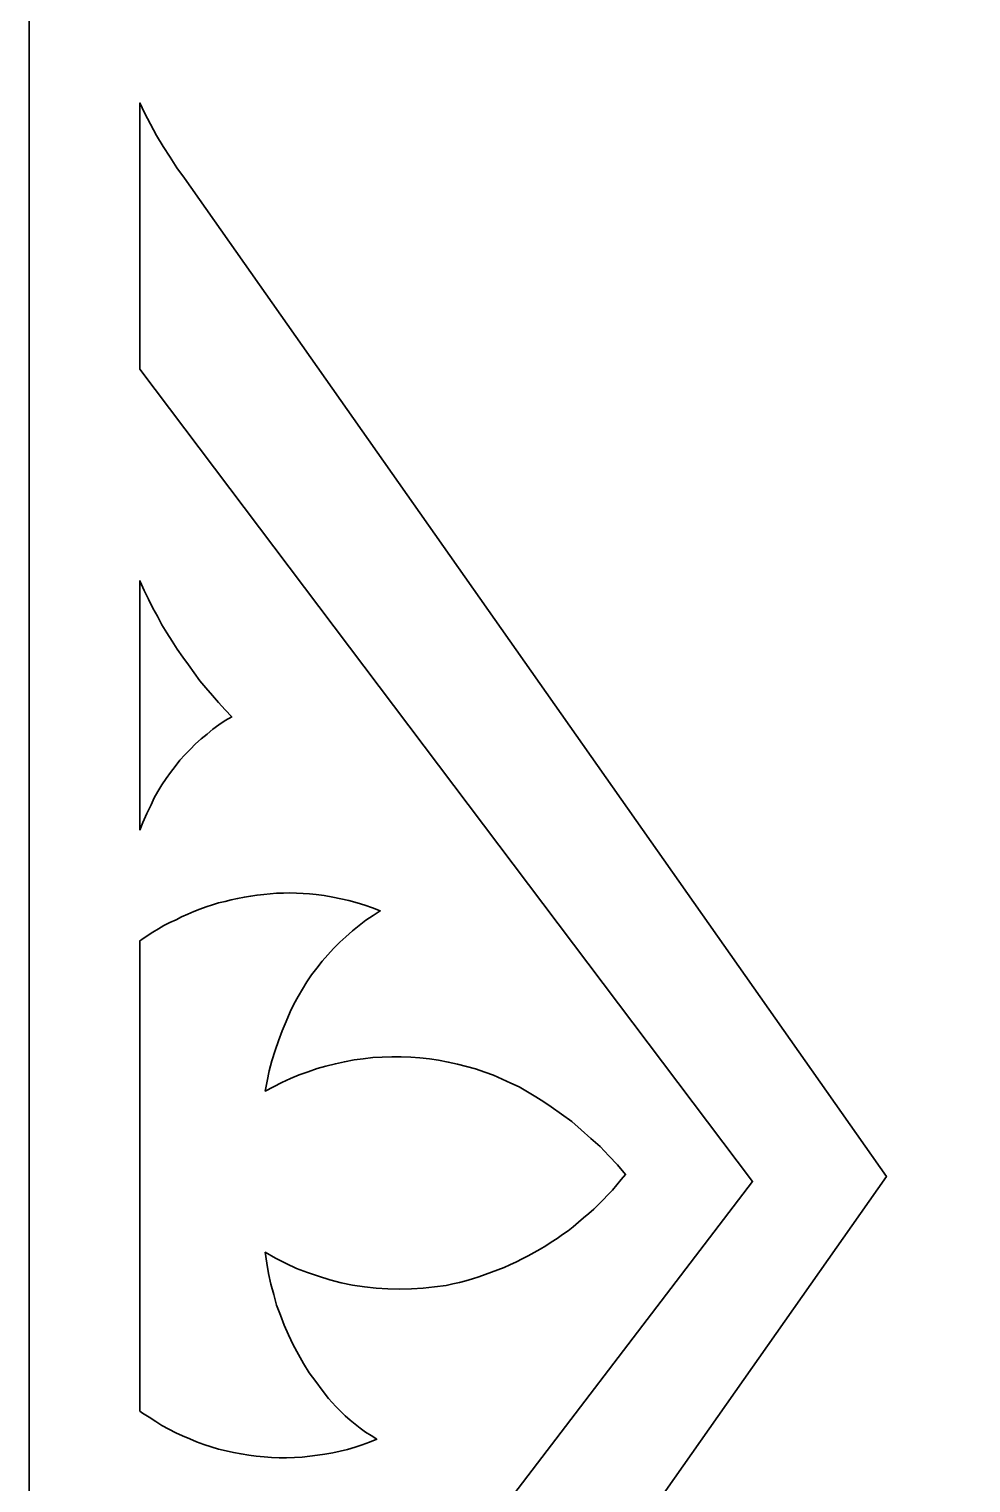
# Model space of a CAD drawing. Header units: centimetres. Extents: x 17.5 to 22.1, y -9 to 9.
# Drawn here: x 17.494 to 19.79, y -0.748 to 2.795 of the extents above; entities that cross this region are included whole.
import ezdxf

# ---------------------------------------------------------------- set-up
doc = ezdxf.new("R2010")
doc.units = ezdxf.units.CM
doc.header["$MEASUREMENT"] = 0
doc.layers.add('layer 1', color=7, linetype='Continuous')

msp = doc.modelspace()

# ---------------------------------------------------------------- linework, layer by layer
at = {"layer": 'layer 1', "color": 250, "lineweight": 30}
for points, knots in [([(17.49445, 9.00077), (17.49445, 9.00077), (22.08652, 9.00077), (22.08652, 9.00077), (22.08652, 9.00077), (22.08652, 9.00077), (22.08652, -9.00021), (22.08652, -9.00021), (22.08652, -9.00021), (22.08652, -9.00021), (17.49445, -9.00021), (17.49445, -9.00021), (17.49445, -9.00021), (17.49445, -9.00021), (17.49445, 9.00077), (17.49445, 9.00077)], [0, 0, 0, 0, 0.2, 0.2, 0.2, 0.2, 0.4, 0.4, 0.4, 0.4, 0.6, 0.6, 0.6, 0.6, 1, 1, 1, 1]), ([(17.76465, -2.61717), (17.76465, -2.61717), (17.76465, -1.97017), (17.76465, -1.97017), (17.76465, -1.97017), (17.76465, -1.97017), (19.25828, -0.01362), (19.25828, -0.01362), (19.25828, -0.01362), (19.25828, -0.01362), (17.76465, 1.9666), (17.76465, 1.9666), (17.76465, 1.9666), (17.76465, 1.9666), (17.76465, 2.61509), (17.76465, 2.61509), (17.76465, 2.61509), (17.76465, 2.61509), (17.77612, 2.59089), (17.77612, 2.59089), (17.77612, 2.59089), (17.77612, 2.59089), (17.79043, 2.56298), (17.79043, 2.56298), (17.79043, 2.56298), (17.79043, 2.56298), (17.80545, 2.5358), (17.80545, 2.5358), (17.80545, 2.5358), (17.80545, 2.5358), (17.82119, 2.50862), (17.82119, 2.50862), (17.82119, 2.50862), (17.82119, 2.50862), (17.83836, 2.48287), (17.83836, 2.48287), (17.83836, 2.48287), (17.83836, 2.48287), (17.85481, 2.45711), (17.85481, 2.45711), (17.85481, 2.45711), (17.85481, 2.45711), (17.8734, 2.43207), (17.8734, 2.43207), (17.8734, 2.43207), (17.8734, 2.43207), (19.58447, -0.00147), (19.58447, -0.00147), (19.58447, -0.00147), (19.58447, -0.00147), (17.83407, -2.49152), (17.83407, -2.49152), (17.83407, -2.49152), (17.83407, -2.49152), (17.81976, -2.51298), (17.81976, -2.51298), (17.81976, -2.51298), (17.81976, -2.51298), (17.8076, -2.53515), (17.8076, -2.53515), (17.8076, -2.53515), (17.8076, -2.53515), (17.79472, -2.55661), (17.79472, -2.55661), (17.79472, -2.55661), (17.79472, -2.55661), (17.78257, -2.5795), (17.78257, -2.5795), (17.78257, -2.5795), (17.78257, -2.5795), (17.77111, -2.6024), (17.77111, -2.6024), (17.77111, -2.6024), (17.77111, -2.6024), (17.76465, -2.61717), (17.76465, -2.61717)], [0, 0, 0, 0, 0.05, 0.05, 0.05, 0.05, 0.1, 0.1, 0.1, 0.1, 0.15, 0.15, 0.15, 0.15, 0.2, 0.2, 0.2, 0.2, 0.25, 0.25, 0.25, 0.25, 0.3, 0.3, 0.3, 0.3, 0.35, 0.35, 0.35, 0.35, 0.4, 0.4, 0.4, 0.4, 0.45, 0.45, 0.45, 0.45, 0.5, 0.5, 0.5, 0.5, 0.55, 0.55, 0.55, 0.55, 0.6, 0.6, 0.6, 0.6, 0.65, 0.65, 0.65, 0.65, 0.7, 0.7, 0.7, 0.7, 0.75, 0.75, 0.75, 0.75, 0.8, 0.8, 0.8, 0.8, 0.85, 0.85, 0.85, 0.85, 0.9, 0.9, 0.9, 0.9, 1, 1, 1, 1]), ([(17.76465, 0.84267), (17.76465, 0.84267), (17.76465, 1.45041), (17.76465, 1.45041), (17.76465, 1.45041), (17.76465, 1.45041), (17.76539, 1.44851), (17.76539, 1.44851), (17.76539, 1.44851), (17.76539, 1.44851), (17.7754, 1.42704), (17.7754, 1.42704), (17.7754, 1.42704), (17.7754, 1.42704), (17.78543, 1.40558), (17.78543, 1.40558), (17.78543, 1.40558), (17.78543, 1.40558), (17.79616, 1.38412), (17.79616, 1.38412), (17.79616, 1.38412), (17.79616, 1.38412), (17.8076, 1.3641), (17.8076, 1.3641), (17.8076, 1.3641), (17.8076, 1.3641), (17.81833, 1.34335), (17.81833, 1.34335), (17.81833, 1.34335), (17.81833, 1.34335), (17.83049, 1.32333), (17.83049, 1.32333), (17.83049, 1.32333), (17.83049, 1.32333), (17.84336, 1.30329), (17.84336, 1.30329), (17.84336, 1.30329), (17.84336, 1.30329), (17.85552, 1.28398), (17.85552, 1.28398), (17.85552, 1.28398), (17.85552, 1.28398), (17.86911, 1.26395), (17.86911, 1.26395), (17.86911, 1.26395), (17.86911, 1.26395), (17.88271, 1.24535), (17.88271, 1.24535), (17.88271, 1.24535), (17.88271, 1.24535), (17.89702, 1.22604), (17.89702, 1.22604), (17.89702, 1.22604), (17.89702, 1.22604), (17.91061, 1.20673), (17.91061, 1.20673), (17.91061, 1.20673), (17.91061, 1.20673), (17.92563, 1.18955), (17.92563, 1.18955), (17.92563, 1.18955), (17.92563, 1.18955), (17.94137, 1.17095), (17.94137, 1.17095), (17.94137, 1.17095), (17.94137, 1.17095), (17.95639, 1.15379), (17.95639, 1.15379), (17.95639, 1.15379), (17.95639, 1.15379), (17.97212, 1.13591), (17.97212, 1.13591), (17.97212, 1.13591), (17.97212, 1.13591), (17.98857, 1.11874), (17.98857, 1.11874), (17.98857, 1.11874), (17.98857, 1.11874), (17.97284, 1.11016), (17.97284, 1.11016), (17.97284, 1.11016), (17.97284, 1.11016), (17.9571, 1.09943), (17.9571, 1.09943), (17.9571, 1.09943), (17.9571, 1.09943), (17.94208, 1.08869), (17.94208, 1.08869), (17.94208, 1.08869), (17.94208, 1.08869), (17.92849, 1.07653), (17.92849, 1.07653), (17.92849, 1.07653), (17.92849, 1.07653), (17.91419, 1.06508), (17.91419, 1.06508), (17.91419, 1.06508), (17.91419, 1.06508), (17.89988, 1.05292), (17.89988, 1.05292), (17.89988, 1.05292), (17.89988, 1.05292), (17.887, 1.03933), (17.887, 1.03933), (17.887, 1.03933), (17.887, 1.03933), (17.87412, 1.02646), (17.87412, 1.02646), (17.87412, 1.02646), (17.87412, 1.02646), (17.86196, 1.01287), (17.86196, 1.01287), (17.86196, 1.01287), (17.86196, 1.01287), (17.85051, 0.99785), (17.85051, 0.99785), (17.85051, 0.99785), (17.85051, 0.99785), (17.83907, 0.98354), (17.83907, 0.98354), (17.83907, 0.98354), (17.83907, 0.98354), (17.82834, 0.96851), (17.82834, 0.96851), (17.82834, 0.96851), (17.82834, 0.96851), (17.81833, 0.95278), (17.81833, 0.95278), (17.81833, 0.95278), (17.81833, 0.95278), (17.80832, 0.93704), (17.80832, 0.93704), (17.80832, 0.93704), (17.80832, 0.93704), (17.79973, 0.9213), (17.79973, 0.9213), (17.79973, 0.9213), (17.79973, 0.9213), (17.79187, 0.90414), (17.79187, 0.90414), (17.79187, 0.90414), (17.79187, 0.90414), (17.78114, 0.88339), (17.78114, 0.88339), (17.78114, 0.88339), (17.78114, 0.88339), (17.77183, 0.86122), (17.77183, 0.86122), (17.77183, 0.86122), (17.77183, 0.86122), (17.76465, 0.84267), (17.76465, 0.84267)], [0, 0, 0, 0, 0.025641, 0.025641, 0.025641, 0.025641, 0.0512821, 0.0512821, 0.0512821, 0.0512821, 0.0769231, 0.0769231, 0.0769231, 0.0769231, 0.1025641, 0.1025641, 0.1025641, 0.1025641, 0.1282051, 0.1282051, 0.1282051, 0.1282051, 0.1538462, 0.1538462, 0.1538462, 0.1538462, 0.1794872, 0.1794872, 0.1794872, 0.1794872, 0.2051282, 0.2051282, 0.2051282, 0.2051282, 0.2307692, 0.2307692, 0.2307692, 0.2307692, 0.2564103, 0.2564103, 0.2564103, 0.2564103, 0.2820513, 0.2820513, 0.2820513, 0.2820513, 0.3076923, 0.3076923, 0.3076923, 0.3076923, 0.3333333, 0.3333333, 0.3333333, 0.3333333, 0.3589744, 0.3589744, 0.3589744, 0.3589744, 0.3846154, 0.3846154, 0.3846154, 0.3846154, 0.4102564, 0.4102564, 0.4102564, 0.4102564, 0.4358974, 0.4358974, 0.4358974, 0.4358974, 0.4615385, 0.4615385, 0.4615385, 0.4615385, 0.4871795, 0.4871795, 0.4871795, 0.4871795, 0.5128205, 0.5128205, 0.5128205, 0.5128205, 0.5384615, 0.5384615, 0.5384615, 0.5384615, 0.5641026, 0.5641026, 0.5641026, 0.5641026, 0.5897436, 0.5897436, 0.5897436, 0.5897436, 0.6153846, 0.6153846, 0.6153846, 0.6153846, 0.6410256, 0.6410256, 0.6410256, 0.6410256, 0.6666667, 0.6666667, 0.6666667, 0.6666667, 0.6923077, 0.6923077, 0.6923077, 0.6923077, 0.7179487, 0.7179487, 0.7179487, 0.7179487, 0.7435897, 0.7435897, 0.7435897, 0.7435897, 0.7692308, 0.7692308, 0.7692308, 0.7692308, 0.7948718, 0.7948718, 0.7948718, 0.7948718, 0.8205128, 0.8205128, 0.8205128, 0.8205128, 0.8461538, 0.8461538, 0.8461538, 0.8461538, 0.8717949, 0.8717949, 0.8717949, 0.8717949, 0.8974359, 0.8974359, 0.8974359, 0.8974359, 0.9230769, 0.9230769, 0.9230769, 0.9230769, 0.9487179, 0.9487179, 0.9487179, 0.9487179, 1, 1, 1, 1]), ([(17.76465, -0.5733), (17.76465, -0.5733), (17.76465, 0.57322), (17.76465, 0.57322), (17.76465, 0.57322), (17.76465, 0.57322), (17.76897, 0.57652), (17.76897, 0.57652), (17.76897, 0.57652), (17.76897, 0.57652), (17.78257, 0.5851), (17.78257, 0.5851), (17.78257, 0.5851), (17.78257, 0.5851), (17.79616, 0.59368), (17.79616, 0.59368), (17.79616, 0.59368), (17.79616, 0.59368), (17.80974, 0.60227), (17.80974, 0.60227), (17.80974, 0.60227), (17.80974, 0.60227), (17.82334, 0.61013), (17.82334, 0.61013), (17.82334, 0.61013), (17.82334, 0.61013), (17.83764, 0.618), (17.83764, 0.618), (17.83764, 0.618), (17.83764, 0.618), (17.85266, 0.62444), (17.85266, 0.62444), (17.85266, 0.62444), (17.85266, 0.62444), (17.86625, 0.63161), (17.86625, 0.63161), (17.86625, 0.63161), (17.86625, 0.63161), (17.88127, 0.63804), (17.88127, 0.63804), (17.88127, 0.63804), (17.88127, 0.63804), (17.89631, 0.64448), (17.89631, 0.64448), (17.89631, 0.64448), (17.89631, 0.64448), (17.91061, 0.6502), (17.91061, 0.6502), (17.91061, 0.6502), (17.91061, 0.6502), (17.92635, 0.65592), (17.92635, 0.65592), (17.92635, 0.65592), (17.92635, 0.65592), (17.94137, 0.66093), (17.94137, 0.66093), (17.94137, 0.66093), (17.94137, 0.66093), (17.95639, 0.66522), (17.95639, 0.66522), (17.95639, 0.66522), (17.95639, 0.66522), (17.97212, 0.6688), (17.97212, 0.6688), (17.97212, 0.6688), (17.97212, 0.6688), (17.98714, 0.67309), (17.98714, 0.67309), (17.98714, 0.67309), (17.98714, 0.67309), (18.00288, 0.67595), (18.00288, 0.67595), (18.00288, 0.67595), (18.00288, 0.67595), (18.01934, 0.67953), (18.01934, 0.67953), (18.01934, 0.67953), (18.01934, 0.67953), (18.03436, 0.68167), (18.03436, 0.68167), (18.03436, 0.68167), (18.03436, 0.68167), (18.0501, 0.68454), (18.0501, 0.68454), (18.0501, 0.68454), (18.0501, 0.68454), (18.06655, 0.68596), (18.06655, 0.68596), (18.06655, 0.68596), (18.06655, 0.68596), (18.08228, 0.6874), (18.08228, 0.6874), (18.08228, 0.6874), (18.08228, 0.6874), (18.09802, 0.68882), (18.09802, 0.68882), (18.09802, 0.68882), (18.09802, 0.68882), (18.11447, 0.68882), (18.11447, 0.68882), (18.11447, 0.68882), (18.11447, 0.68882), (18.13022, 0.68954), (18.13022, 0.68954), (18.13022, 0.68954), (18.13022, 0.68954), (18.14667, 0.68882), (18.14667, 0.68882), (18.14667, 0.68882), (18.14667, 0.68882), (18.1624, 0.68811), (18.1624, 0.68811), (18.1624, 0.68811), (18.1624, 0.68811), (18.17814, 0.6874), (18.17814, 0.6874), (18.17814, 0.6874), (18.17814, 0.6874), (18.19459, 0.68596), (18.19459, 0.68596), (18.19459, 0.68596), (18.19459, 0.68596), (18.2139, 0.6831), (18.2139, 0.6831), (18.2139, 0.6831), (18.2139, 0.6831), (18.23464, 0.67953), (18.23464, 0.67953), (18.23464, 0.67953), (18.23464, 0.67953), (18.25468, 0.67523), (18.25468, 0.67523), (18.25468, 0.67523), (18.25468, 0.67523), (18.27399, 0.67094), (18.27399, 0.67094), (18.27399, 0.67094), (18.27399, 0.67094), (18.29402, 0.66594), (18.29402, 0.66594), (18.29402, 0.66594), (18.29402, 0.66594), (18.31262, 0.6595), (18.31262, 0.6595), (18.31262, 0.6595), (18.31262, 0.6595), (18.33193, 0.65306), (18.33193, 0.65306), (18.33193, 0.65306), (18.33193, 0.65306), (18.35053, 0.64591), (18.35053, 0.64591), (18.35053, 0.64591), (18.35053, 0.64591), (18.33336, 0.63447), (18.33336, 0.63447), (18.33336, 0.63447), (18.33336, 0.63447), (18.31548, 0.62301), (18.31548, 0.62301), (18.31548, 0.62301), (18.31548, 0.62301), (18.29903, 0.61013), (18.29903, 0.61013), (18.29903, 0.61013), (18.29903, 0.61013), (18.28258, 0.59726), (18.28258, 0.59726), (18.28258, 0.59726), (18.28258, 0.59726), (18.26684, 0.58295), (18.26684, 0.58295), (18.26684, 0.58295), (18.26684, 0.58295), (18.25182, 0.56937), (18.25182, 0.56937), (18.25182, 0.56937), (18.25182, 0.56937), (18.23679, 0.55435), (18.23679, 0.55435), (18.23679, 0.55435), (18.23679, 0.55435), (18.22248, 0.53861), (18.22248, 0.53861), (18.22248, 0.53861), (18.22248, 0.53861), (18.20889, 0.52359), (18.20889, 0.52359), (18.20889, 0.52359), (18.20889, 0.52359), (18.19602, 0.50641), (18.19602, 0.50641), (18.19602, 0.50641), (18.19602, 0.50641), (18.18315, 0.48996), (18.18315, 0.48996), (18.18315, 0.48996), (18.18315, 0.48996), (18.1717, 0.47279), (18.1717, 0.47279), (18.1717, 0.47279), (18.1717, 0.47279), (18.16097, 0.45491), (18.16097, 0.45491), (18.16097, 0.45491), (18.16097, 0.45491), (18.15025, 0.43703), (18.15025, 0.43703), (18.15025, 0.43703), (18.15025, 0.43703), (18.14023, 0.41844), (18.14023, 0.41844), (18.14023, 0.41844), (18.14023, 0.41844), (18.13093, 0.39984), (18.13093, 0.39984), (18.13093, 0.39984), (18.13093, 0.39984), (18.12091, 0.37623), (18.12091, 0.37623), (18.12091, 0.37623), (18.12091, 0.37623), (18.11161, 0.35334), (18.11161, 0.35334), (18.11161, 0.35334), (18.11161, 0.35334), (18.10231, 0.32901), (18.10231, 0.32901), (18.10231, 0.32901), (18.10231, 0.32901), (18.09444, 0.30542), (18.09444, 0.30542), (18.09444, 0.30542), (18.09444, 0.30542), (18.08657, 0.28037), (18.08657, 0.28037), (18.08657, 0.28037), (18.08657, 0.28037), (18.08014, 0.25605), (18.08014, 0.25605), (18.08014, 0.25605), (18.08014, 0.25605), (18.07513, 0.23102), (18.07513, 0.23102), (18.07513, 0.23102), (18.07513, 0.23102), (18.07012, 0.2067), (18.07012, 0.2067), (18.07012, 0.2067), (18.07012, 0.2067), (18.09015, 0.21743), (18.09015, 0.21743), (18.09015, 0.21743), (18.09015, 0.21743), (18.1109, 0.22744), (18.1109, 0.22744), (18.1109, 0.22744), (18.1109, 0.22744), (18.13165, 0.23745), (18.13165, 0.23745), (18.13165, 0.23745), (18.13165, 0.23745), (18.15311, 0.24604), (18.15311, 0.24604), (18.15311, 0.24604), (18.15311, 0.24604), (18.17456, 0.2539), (18.17456, 0.2539), (18.17456, 0.2539), (18.17456, 0.2539), (18.19673, 0.26177), (18.19673, 0.26177), (18.19673, 0.26177), (18.19673, 0.26177), (18.21819, 0.26749), (18.21819, 0.26749), (18.21819, 0.26749), (18.21819, 0.26749), (18.2411, 0.27322), (18.2411, 0.27322), (18.2411, 0.27322), (18.2411, 0.27322), (18.26327, 0.27822), (18.26327, 0.27822), (18.26327, 0.27822), (18.26327, 0.27822), (18.28687, 0.28253), (18.28687, 0.28253), (18.28687, 0.28253), (18.28687, 0.28253), (18.30904, 0.28539), (18.30904, 0.28539), (18.30904, 0.28539), (18.30904, 0.28539), (18.33264, 0.28825), (18.33264, 0.28825), (18.33264, 0.28825), (18.33264, 0.28825), (18.35483, 0.28968), (18.35483, 0.28968), (18.35483, 0.28968), (18.35483, 0.28968), (18.37843, 0.2904), (18.37843, 0.2904), (18.37843, 0.2904), (18.37843, 0.2904), (18.40132, 0.2904), (18.40132, 0.2904), (18.40132, 0.2904), (18.40132, 0.2904), (18.42492, 0.28968), (18.42492, 0.28968), (18.42492, 0.28968), (18.42492, 0.28968), (18.4471, 0.28753), (18.4471, 0.28753), (18.4471, 0.28753), (18.4471, 0.28753), (18.47071, 0.28539), (18.47071, 0.28539), (18.47071, 0.28539), (18.47071, 0.28539), (18.49288, 0.28181), (18.49288, 0.28181), (18.49288, 0.28181), (18.49288, 0.28181), (18.51649, 0.27751), (18.51649, 0.27751), (18.51649, 0.27751), (18.51649, 0.27751), (18.53866, 0.2725), (18.53866, 0.2725), (18.53866, 0.2725), (18.53866, 0.2725), (18.56083, 0.26678), (18.56083, 0.26678), (18.56083, 0.26678), (18.56083, 0.26678), (18.583, 0.26106), (18.583, 0.26106), (18.583, 0.26106), (18.583, 0.26106), (18.60519, 0.25319), (18.60519, 0.25319), (18.60519, 0.25319), (18.60519, 0.25319), (18.62665, 0.24532), (18.62665, 0.24532), (18.62665, 0.24532), (18.62665, 0.24532), (18.6481, 0.23603), (18.6481, 0.23603), (18.6481, 0.23603), (18.6481, 0.23603), (18.66885, 0.22601), (18.66885, 0.22601), (18.66885, 0.22601), (18.66885, 0.22601), (18.68959, 0.21671), (18.68959, 0.21671), (18.68959, 0.21671), (18.68959, 0.21671), (18.70963, 0.20527), (18.70963, 0.20527), (18.70963, 0.20527), (18.70963, 0.20527), (18.72966, 0.19311), (18.72966, 0.19311), (18.72966, 0.19311), (18.72966, 0.19311), (18.74897, 0.18023), (18.74897, 0.18023), (18.74897, 0.18023), (18.74897, 0.18023), (18.76757, 0.16808), (18.76757, 0.16808), (18.76757, 0.16808), (18.76757, 0.16808), (18.7926, 0.15018), (18.7926, 0.15018), (18.7926, 0.15018), (18.7926, 0.15018), (18.81765, 0.1323), (18.81765, 0.1323), (18.81765, 0.1323), (18.81765, 0.1323), (18.84054, 0.11227), (18.84054, 0.11227), (18.84054, 0.11227), (18.84054, 0.11227), (18.86414, 0.09153), (18.86414, 0.09153), (18.86414, 0.09153), (18.86414, 0.09153), (18.88631, 0.0715), (18.88631, 0.0715), (18.88631, 0.0715), (18.88631, 0.0715), (18.90777, 0.04932), (18.90777, 0.04932), (18.90777, 0.04932), (18.90777, 0.04932), (18.92851, 0.02715), (18.92851, 0.02715), (18.92851, 0.02715), (18.92851, 0.02715), (18.94855, 0.00354), (18.94855, 0.00354), (18.94855, 0.00354), (18.94855, 0.00354), (18.93782, -0.00862), (18.93782, -0.00862), (18.93782, -0.00862), (18.93782, -0.00862), (18.92708, -0.02149), (18.92708, -0.02149), (18.92708, -0.02149), (18.92708, -0.02149), (18.91706, -0.03437), (18.91706, -0.03437), (18.91706, -0.03437), (18.91706, -0.03437), (18.90562, -0.04653), (18.90562, -0.04653), (18.90562, -0.04653), (18.90562, -0.04653), (18.89418, -0.05797), (18.89418, -0.05797), (18.89418, -0.05797), (18.89418, -0.05797), (18.88273, -0.06943), (18.88273, -0.06943), (18.88273, -0.06943), (18.88273, -0.06943), (18.87129, -0.08087), (18.87129, -0.08087), (18.87129, -0.08087), (18.87129, -0.08087), (18.85913, -0.0916), (18.85913, -0.0916), (18.85913, -0.0916), (18.85913, -0.0916), (18.84625, -0.10233), (18.84625, -0.10233), (18.84625, -0.10233), (18.84625, -0.10233), (18.8341, -0.11305), (18.8341, -0.11305), (18.8341, -0.11305), (18.8341, -0.11305), (18.82122, -0.12379), (18.82122, -0.12379), (18.82122, -0.12379), (18.82122, -0.12379), (18.80834, -0.1338), (18.80834, -0.1338), (18.80834, -0.1338), (18.80834, -0.1338), (18.79475, -0.14309), (18.79475, -0.14309), (18.79475, -0.14309), (18.79475, -0.14309), (18.78187, -0.1524), (18.78187, -0.1524), (18.78187, -0.1524), (18.78187, -0.1524), (18.76757, -0.16169), (18.76757, -0.16169), (18.76757, -0.16169), (18.76757, -0.16169), (18.75398, -0.17028), (18.75398, -0.17028), (18.75398, -0.17028), (18.75398, -0.17028), (18.74039, -0.17886), (18.74039, -0.17886), (18.74039, -0.17886), (18.74039, -0.17886), (18.72608, -0.18674), (18.72608, -0.18674), (18.72608, -0.18674), (18.72608, -0.18674), (18.71106, -0.19461), (18.71106, -0.19461), (18.71106, -0.19461), (18.71106, -0.19461), (18.69674, -0.20248), (18.69674, -0.20248), (18.69674, -0.20248), (18.69674, -0.20248), (18.68244, -0.20963), (18.68244, -0.20963), (18.68244, -0.20963), (18.68244, -0.20963), (18.6667, -0.21678), (18.6667, -0.21678), (18.6667, -0.21678), (18.6667, -0.21678), (18.6524, -0.22321), (18.6524, -0.22321), (18.6524, -0.22321), (18.6524, -0.22321), (18.63738, -0.22894), (18.63738, -0.22894), (18.63738, -0.22894), (18.63738, -0.22894), (18.62164, -0.23466), (18.62164, -0.23466), (18.62164, -0.23466), (18.62164, -0.23466), (18.60662, -0.24039), (18.60662, -0.24039), (18.60662, -0.24039), (18.60662, -0.24039), (18.59089, -0.2461), (18.59089, -0.2461), (18.59089, -0.2461), (18.59089, -0.2461), (18.57514, -0.25111), (18.57514, -0.25111), (18.57514, -0.25111), (18.57514, -0.25111), (18.55941, -0.25541), (18.55941, -0.25541), (18.55941, -0.25541), (18.55941, -0.25541), (18.54367, -0.2597), (18.54367, -0.2597), (18.54367, -0.2597), (18.54367, -0.2597), (18.52722, -0.26327), (18.52722, -0.26327), (18.52722, -0.26327), (18.52722, -0.26327), (18.51148, -0.26685), (18.51148, -0.26685), (18.51148, -0.26685), (18.51148, -0.26685), (18.48287, -0.27043), (18.48287, -0.27043), (18.48287, -0.27043), (18.48287, -0.27043), (18.45496, -0.274), (18.45496, -0.274), (18.45496, -0.274), (18.45496, -0.274), (18.42636, -0.27543), (18.42636, -0.27543), (18.42636, -0.27543), (18.42636, -0.27543), (18.39703, -0.27614), (18.39703, -0.27614), (18.39703, -0.27614), (18.39703, -0.27614), (18.36913, -0.27543), (18.36913, -0.27543), (18.36913, -0.27543), (18.36913, -0.27543), (18.34051, -0.27329), (18.34051, -0.27329), (18.34051, -0.27329), (18.34051, -0.27329), (18.3119, -0.27043), (18.3119, -0.27043), (18.3119, -0.27043), (18.3119, -0.27043), (18.28329, -0.26613), (18.28329, -0.26613), (18.28329, -0.26613), (18.28329, -0.26613), (18.2554, -0.26041), (18.2554, -0.26041), (18.2554, -0.26041), (18.2554, -0.26041), (18.22749, -0.25325), (18.22749, -0.25325), (18.22749, -0.25325), (18.22749, -0.25325), (18.20031, -0.24468), (18.20031, -0.24468), (18.20031, -0.24468), (18.20031, -0.24468), (18.17313, -0.23538), (18.17313, -0.23538), (18.17313, -0.23538), (18.17313, -0.23538), (18.14667, -0.22537), (18.14667, -0.22537), (18.14667, -0.22537), (18.14667, -0.22537), (18.12091, -0.2132), (18.12091, -0.2132), (18.12091, -0.2132), (18.12091, -0.2132), (18.09516, -0.20033), (18.09516, -0.20033), (18.09516, -0.20033), (18.09516, -0.20033), (18.07012, -0.18602), (18.07012, -0.18602), (18.07012, -0.18602), (18.07012, -0.18602), (18.0737, -0.21249), (18.0737, -0.21249), (18.0737, -0.21249), (18.0737, -0.21249), (18.07799, -0.23752), (18.07799, -0.23752), (18.07799, -0.23752), (18.07799, -0.23752), (18.08371, -0.26399), (18.08371, -0.26399), (18.08371, -0.26399), (18.08371, -0.26399), (18.09087, -0.28902), (18.09087, -0.28902), (18.09087, -0.28902), (18.09087, -0.28902), (18.09802, -0.31478), (18.09802, -0.31478), (18.09802, -0.31478), (18.09802, -0.31478), (18.10732, -0.3391), (18.10732, -0.3391), (18.10732, -0.3391), (18.10732, -0.3391), (18.11661, -0.36342), (18.11661, -0.36342), (18.11661, -0.36342), (18.11661, -0.36342), (18.12664, -0.38774), (18.12664, -0.38774), (18.12664, -0.38774), (18.12664, -0.38774), (18.13809, -0.41135), (18.13809, -0.41135), (18.13809, -0.41135), (18.13809, -0.41135), (18.15096, -0.43496), (18.15096, -0.43496), (18.15096, -0.43496), (18.15096, -0.43496), (18.16383, -0.45713), (18.16383, -0.45713), (18.16383, -0.45713), (18.16383, -0.45713), (18.17742, -0.48002), (18.17742, -0.48002), (18.17742, -0.48002), (18.17742, -0.48002), (18.19316, -0.50076), (18.19316, -0.50076), (18.19316, -0.50076), (18.19316, -0.50076), (18.20889, -0.52221), (18.20889, -0.52221), (18.20889, -0.52221), (18.20889, -0.52221), (18.22463, -0.54225), (18.22463, -0.54225), (18.22463, -0.54225), (18.22463, -0.54225), (18.24252, -0.56228), (18.24252, -0.56228), (18.24252, -0.56228), (18.24252, -0.56228), (18.25396, -0.57373), (18.25396, -0.57373), (18.25396, -0.57373), (18.25396, -0.57373), (18.26469, -0.58445), (18.26469, -0.58445), (18.26469, -0.58445), (18.26469, -0.58445), (18.27685, -0.59518), (18.27685, -0.59518), (18.27685, -0.59518), (18.27685, -0.59518), (18.28973, -0.6052), (18.28973, -0.6052), (18.28973, -0.6052), (18.28973, -0.6052), (18.30189, -0.61521), (18.30189, -0.61521), (18.30189, -0.61521), (18.30189, -0.61521), (18.31476, -0.62451), (18.31476, -0.62451), (18.31476, -0.62451), (18.31476, -0.62451), (18.32835, -0.63309), (18.32835, -0.63309), (18.32835, -0.63309), (18.32835, -0.63309), (18.34194, -0.64169), (18.34194, -0.64169), (18.34194, -0.64169), (18.34194, -0.64169), (18.32406, -0.64884), (18.32406, -0.64884), (18.32406, -0.64884), (18.32406, -0.64884), (18.30618, -0.65528), (18.30618, -0.65528), (18.30618, -0.65528), (18.30618, -0.65528), (18.28901, -0.661), (18.28901, -0.661), (18.28901, -0.661), (18.28901, -0.661), (18.27042, -0.66672), (18.27042, -0.66672), (18.27042, -0.66672), (18.27042, -0.66672), (18.25254, -0.67101), (18.25254, -0.67101), (18.25254, -0.67101), (18.25254, -0.67101), (18.23464, -0.67459), (18.23464, -0.67459), (18.23464, -0.67459), (18.23464, -0.67459), (18.21533, -0.67817), (18.21533, -0.67817), (18.21533, -0.67817), (18.21533, -0.67817), (18.19745, -0.68103), (18.19745, -0.68103), (18.19745, -0.68103), (18.19745, -0.68103), (18.17885, -0.68317), (18.17885, -0.68317), (18.17885, -0.68317), (18.17885, -0.68317), (18.16026, -0.68532), (18.16026, -0.68532), (18.16026, -0.68532), (18.16026, -0.68532), (18.14166, -0.68603), (18.14166, -0.68603), (18.14166, -0.68603), (18.14166, -0.68603), (18.12234, -0.68675), (18.12234, -0.68675), (18.12234, -0.68675), (18.12234, -0.68675), (18.10445, -0.68675), (18.10445, -0.68675), (18.10445, -0.68675), (18.10445, -0.68675), (18.08514, -0.68603), (18.08514, -0.68603), (18.08514, -0.68603), (18.08514, -0.68603), (18.06726, -0.68461), (18.06726, -0.68461), (18.06726, -0.68461), (18.06726, -0.68461), (18.04795, -0.68317), (18.04795, -0.68317), (18.04795, -0.68317), (18.04795, -0.68317), (18.03007, -0.68031), (18.03007, -0.68031), (18.03007, -0.68031), (18.03007, -0.68031), (18.01147, -0.67745), (18.01147, -0.67745), (18.01147, -0.67745), (18.01147, -0.67745), (17.99287, -0.67388), (17.99287, -0.67388), (17.99287, -0.67388), (17.99287, -0.67388), (17.97498, -0.6703), (17.97498, -0.6703), (17.97498, -0.6703), (17.97498, -0.6703), (17.95639, -0.66601), (17.95639, -0.66601), (17.95639, -0.66601), (17.95639, -0.66601), (17.9385, -0.66028), (17.9385, -0.66028), (17.9385, -0.66028), (17.9385, -0.66028), (17.92062, -0.65456), (17.92062, -0.65456), (17.92062, -0.65456), (17.92062, -0.65456), (17.90274, -0.64813), (17.90274, -0.64813), (17.90274, -0.64813), (17.90274, -0.64813), (17.88628, -0.64097), (17.88628, -0.64097), (17.88628, -0.64097), (17.88628, -0.64097), (17.8684, -0.63381), (17.8684, -0.63381), (17.8684, -0.63381), (17.8684, -0.63381), (17.85195, -0.62594), (17.85195, -0.62594), (17.85195, -0.62594), (17.85195, -0.62594), (17.83549, -0.61735), (17.83549, -0.61735), (17.83549, -0.61735), (17.83549, -0.61735), (17.81833, -0.60806), (17.81833, -0.60806), (17.81833, -0.60806), (17.81833, -0.60806), (17.80331, -0.59876), (17.80331, -0.59876), (17.80331, -0.59876), (17.80331, -0.59876), (17.78686, -0.58803), (17.78686, -0.58803), (17.78686, -0.58803), (17.78686, -0.58803), (17.77111, -0.57802), (17.77111, -0.57802), (17.77111, -0.57802), (17.77111, -0.57802), (17.76465, -0.5733), (17.76465, -0.5733)], [0, 0, 0, 0, 0.0048077, 0.0048077, 0.0048077, 0.0048077, 0.0096154, 0.0096154, 0.0096154, 0.0096154, 0.0144231, 0.0144231, 0.0144231, 0.0144231, 0.0192308, 0.0192308, 0.0192308, 0.0192308, 0.0240385, 0.0240385, 0.0240385, 0.0240385, 0.0288462, 0.0288462, 0.0288462, 0.0288462, 0.0336538, 0.0336538, 0.0336538, 0.0336538, 0.0384615, 0.0384615, 0.0384615, 0.0384615, 0.0432692, 0.0432692, 0.0432692, 0.0432692, 0.0480769, 0.0480769, 0.0480769, 0.0480769, 0.0528846, 0.0528846, 0.0528846, 0.0528846, 0.0576923, 0.0576923, 0.0576923, 0.0576923, 0.0625, 0.0625, 0.0625, 0.0625, 0.0673077, 0.0673077, 0.0673077, 0.0673077, 0.0721154, 0.0721154, 0.0721154, 0.0721154, 0.0769231, 0.0769231, 0.0769231, 0.0769231, 0.0817308, 0.0817308, 0.0817308, 0.0817308, 0.0865385, 0.0865385, 0.0865385, 0.0865385, 0.0913462, 0.0913462, 0.0913462, 0.0913462, 0.0961538, 0.0961538, 0.0961538, 0.0961538, 0.1009615, 0.1009615, 0.1009615, 0.1009615, 0.1057692, 0.1057692, 0.1057692, 0.1057692, 0.1105769, 0.1105769, 0.1105769, 0.1105769, 0.1153846, 0.1153846, 0.1153846, 0.1153846, 0.1201923, 0.1201923, 0.1201923, 0.1201923, 0.125, 0.125, 0.125, 0.125, 0.1298077, 0.1298077, 0.1298077, 0.1298077, 0.1346154, 0.1346154, 0.1346154, 0.1346154, 0.1394231, 0.1394231, 0.1394231, 0.1394231, 0.1442308, 0.1442308, 0.1442308, 0.1442308, 0.1490385, 0.1490385, 0.1490385, 0.1490385, 0.1538462, 0.1538462, 0.1538462, 0.1538462, 0.1586538, 0.1586538, 0.1586538, 0.1586538, 0.1634615, 0.1634615, 0.1634615, 0.1634615, 0.1682692, 0.1682692, 0.1682692, 0.1682692, 0.1730769, 0.1730769, 0.1730769, 0.1730769, 0.1778846, 0.1778846, 0.1778846, 0.1778846, 0.1826923, 0.1826923, 0.1826923, 0.1826923, 0.1875, 0.1875, 0.1875, 0.1875, 0.1923077, 0.1923077, 0.1923077, 0.1923077, 0.1971154, 0.1971154, 0.1971154, 0.1971154, 0.2019231, 0.2019231, 0.2019231, 0.2019231, 0.2067308, 0.2067308, 0.2067308, 0.2067308, 0.2115385, 0.2115385, 0.2115385, 0.2115385, 0.2163462, 0.2163462, 0.2163462, 0.2163462, 0.2211538, 0.2211538, 0.2211538, 0.2211538, 0.2259615, 0.2259615, 0.2259615, 0.2259615, 0.2307692, 0.2307692, 0.2307692, 0.2307692, 0.2355769, 0.2355769, 0.2355769, 0.2355769, 0.2403846, 0.2403846, 0.2403846, 0.2403846, 0.2451923, 0.2451923, 0.2451923, 0.2451923, 0.25, 0.25, 0.25, 0.25, 0.2548077, 0.2548077, 0.2548077, 0.2548077, 0.2596154, 0.2596154, 0.2596154, 0.2596154, 0.2644231, 0.2644231, 0.2644231, 0.2644231, 0.2692308, 0.2692308, 0.2692308, 0.2692308, 0.2740385, 0.2740385, 0.2740385, 0.2740385, 0.2788462, 0.2788462, 0.2788462, 0.2788462, 0.2836538, 0.2836538, 0.2836538, 0.2836538, 0.2884615, 0.2884615, 0.2884615, 0.2884615, 0.2932692, 0.2932692, 0.2932692, 0.2932692, 0.2980769, 0.2980769, 0.2980769, 0.2980769, 0.3028846, 0.3028846, 0.3028846, 0.3028846, 0.3076923, 0.3076923, 0.3076923, 0.3076923, 0.3125, 0.3125, 0.3125, 0.3125, 0.3173077, 0.3173077, 0.3173077, 0.3173077, 0.3221154, 0.3221154, 0.3221154, 0.3221154, 0.3269231, 0.3269231, 0.3269231, 0.3269231, 0.3317308, 0.3317308, 0.3317308, 0.3317308, 0.3365385, 0.3365385, 0.3365385, 0.3365385, 0.3413462, 0.3413462, 0.3413462, 0.3413462, 0.3461538, 0.3461538, 0.3461538, 0.3461538, 0.3509615, 0.3509615, 0.3509615, 0.3509615, 0.3557692, 0.3557692, 0.3557692, 0.3557692, 0.3605769, 0.3605769, 0.3605769, 0.3605769, 0.3653846, 0.3653846, 0.3653846, 0.3653846, 0.3701923, 0.3701923, 0.3701923, 0.3701923, 0.375, 0.375, 0.375, 0.375, 0.3798077, 0.3798077, 0.3798077, 0.3798077, 0.3846154, 0.3846154, 0.3846154, 0.3846154, 0.3894231, 0.3894231, 0.3894231, 0.3894231, 0.3942308, 0.3942308, 0.3942308, 0.3942308, 0.3990385, 0.3990385, 0.3990385, 0.3990385, 0.4038462, 0.4038462, 0.4038462, 0.4038462, 0.4086538, 0.4086538, 0.4086538, 0.4086538, 0.4134615, 0.4134615, 0.4134615, 0.4134615, 0.4182692, 0.4182692, 0.4182692, 0.4182692, 0.4230769, 0.4230769, 0.4230769, 0.4230769, 0.4278846, 0.4278846, 0.4278846, 0.4278846, 0.4326923, 0.4326923, 0.4326923, 0.4326923, 0.4375, 0.4375, 0.4375, 0.4375, 0.4423077, 0.4423077, 0.4423077, 0.4423077, 0.4471154, 0.4471154, 0.4471154, 0.4471154, 0.4519231, 0.4519231, 0.4519231, 0.4519231, 0.4567308, 0.4567308, 0.4567308, 0.4567308, 0.4615385, 0.4615385, 0.4615385, 0.4615385, 0.4663462, 0.4663462, 0.4663462, 0.4663462, 0.4711538, 0.4711538, 0.4711538, 0.4711538, 0.4759615, 0.4759615, 0.4759615, 0.4759615, 0.4807692, 0.4807692, 0.4807692, 0.4807692, 0.4855769, 0.4855769, 0.4855769, 0.4855769, 0.4903846, 0.4903846, 0.4903846, 0.4903846, 0.4951923, 0.4951923, 0.4951923, 0.4951923, 0.5, 0.5, 0.5, 0.5, 0.5048077, 0.5048077, 0.5048077, 0.5048077, 0.5096154, 0.5096154, 0.5096154, 0.5096154, 0.5144231, 0.5144231, 0.5144231, 0.5144231, 0.5192308, 0.5192308, 0.5192308, 0.5192308, 0.5240385, 0.5240385, 0.5240385, 0.5240385, 0.5288462, 0.5288462, 0.5288462, 0.5288462, 0.5336538, 0.5336538, 0.5336538, 0.5336538, 0.5384615, 0.5384615, 0.5384615, 0.5384615, 0.5432692, 0.5432692, 0.5432692, 0.5432692, 0.5480769, 0.5480769, 0.5480769, 0.5480769, 0.5528846, 0.5528846, 0.5528846, 0.5528846, 0.5576923, 0.5576923, 0.5576923, 0.5576923, 0.5625, 0.5625, 0.5625, 0.5625, 0.5673077, 0.5673077, 0.5673077, 0.5673077, 0.5721154, 0.5721154, 0.5721154, 0.5721154, 0.5769231, 0.5769231, 0.5769231, 0.5769231, 0.5817308, 0.5817308, 0.5817308, 0.5817308, 0.5865385, 0.5865385, 0.5865385, 0.5865385, 0.5913462, 0.5913462, 0.5913462, 0.5913462, 0.5961538, 0.5961538, 0.5961538, 0.5961538, 0.6009615, 0.6009615, 0.6009615, 0.6009615, 0.6057692, 0.6057692, 0.6057692, 0.6057692, 0.6105769, 0.6105769, 0.6105769, 0.6105769, 0.6153846, 0.6153846, 0.6153846, 0.6153846, 0.6201923, 0.6201923, 0.6201923, 0.6201923, 0.625, 0.625, 0.625, 0.625, 0.6298077, 0.6298077, 0.6298077, 0.6298077, 0.6346154, 0.6346154, 0.6346154, 0.6346154, 0.6394231, 0.6394231, 0.6394231, 0.6394231, 0.6442308, 0.6442308, 0.6442308, 0.6442308, 0.6490385, 0.6490385, 0.6490385, 0.6490385, 0.6538462, 0.6538462, 0.6538462, 0.6538462, 0.6586538, 0.6586538, 0.6586538, 0.6586538, 0.6634615, 0.6634615, 0.6634615, 0.6634615, 0.6682692, 0.6682692, 0.6682692, 0.6682692, 0.6730769, 0.6730769, 0.6730769, 0.6730769, 0.6778846, 0.6778846, 0.6778846, 0.6778846, 0.6826923, 0.6826923, 0.6826923, 0.6826923, 0.6875, 0.6875, 0.6875, 0.6875, 0.6923077, 0.6923077, 0.6923077, 0.6923077, 0.6971154, 0.6971154, 0.6971154, 0.6971154, 0.7019231, 0.7019231, 0.7019231, 0.7019231, 0.7067308, 0.7067308, 0.7067308, 0.7067308, 0.7115385, 0.7115385, 0.7115385, 0.7115385, 0.7163462, 0.7163462, 0.7163462, 0.7163462, 0.7211538, 0.7211538, 0.7211538, 0.7211538, 0.7259615, 0.7259615, 0.7259615, 0.7259615, 0.7307692, 0.7307692, 0.7307692, 0.7307692, 0.7355769, 0.7355769, 0.7355769, 0.7355769, 0.7403846, 0.7403846, 0.7403846, 0.7403846, 0.7451923, 0.7451923, 0.7451923, 0.7451923, 0.75, 0.75, 0.75, 0.75, 0.7548077, 0.7548077, 0.7548077, 0.7548077, 0.7596154, 0.7596154, 0.7596154, 0.7596154, 0.7644231, 0.7644231, 0.7644231, 0.7644231, 0.7692308, 0.7692308, 0.7692308, 0.7692308, 0.7740385, 0.7740385, 0.7740385, 0.7740385, 0.7788462, 0.7788462, 0.7788462, 0.7788462, 0.7836538, 0.7836538, 0.7836538, 0.7836538, 0.7884615, 0.7884615, 0.7884615, 0.7884615, 0.7932692, 0.7932692, 0.7932692, 0.7932692, 0.7980769, 0.7980769, 0.7980769, 0.7980769, 0.8028846, 0.8028846, 0.8028846, 0.8028846, 0.8076923, 0.8076923, 0.8076923, 0.8076923, 0.8125, 0.8125, 0.8125, 0.8125, 0.8173077, 0.8173077, 0.8173077, 0.8173077, 0.8221154, 0.8221154, 0.8221154, 0.8221154, 0.8269231, 0.8269231, 0.8269231, 0.8269231, 0.8317308, 0.8317308, 0.8317308, 0.8317308, 0.8365385, 0.8365385, 0.8365385, 0.8365385, 0.8413462, 0.8413462, 0.8413462, 0.8413462, 0.8461538, 0.8461538, 0.8461538, 0.8461538, 0.8509615, 0.8509615, 0.8509615, 0.8509615, 0.8557692, 0.8557692, 0.8557692, 0.8557692, 0.8605769, 0.8605769, 0.8605769, 0.8605769, 0.8653846, 0.8653846, 0.8653846, 0.8653846, 0.8701923, 0.8701923, 0.8701923, 0.8701923, 0.875, 0.875, 0.875, 0.875, 0.8798077, 0.8798077, 0.8798077, 0.8798077, 0.8846154, 0.8846154, 0.8846154, 0.8846154, 0.8894231, 0.8894231, 0.8894231, 0.8894231, 0.8942308, 0.8942308, 0.8942308, 0.8942308, 0.8990385, 0.8990385, 0.8990385, 0.8990385, 0.9038462, 0.9038462, 0.9038462, 0.9038462, 0.9086538, 0.9086538, 0.9086538, 0.9086538, 0.9134615, 0.9134615, 0.9134615, 0.9134615, 0.9182692, 0.9182692, 0.9182692, 0.9182692, 0.9230769, 0.9230769, 0.9230769, 0.9230769, 0.9278846, 0.9278846, 0.9278846, 0.9278846, 0.9326923, 0.9326923, 0.9326923, 0.9326923, 0.9375, 0.9375, 0.9375, 0.9375, 0.9423077, 0.9423077, 0.9423077, 0.9423077, 0.9471154, 0.9471154, 0.9471154, 0.9471154, 0.9519231, 0.9519231, 0.9519231, 0.9519231, 0.9567308, 0.9567308, 0.9567308, 0.9567308, 0.9615385, 0.9615385, 0.9615385, 0.9615385, 0.9663462, 0.9663462, 0.9663462, 0.9663462, 0.9711538, 0.9711538, 0.9711538, 0.9711538, 0.9759615, 0.9759615, 0.9759615, 0.9759615, 0.9807692, 0.9807692, 0.9807692, 0.9807692, 0.9855769, 0.9855769, 0.9855769, 0.9855769, 0.9903846, 0.9903846, 0.9903846, 0.9903846, 1, 1, 1, 1])]:
    msp.add_open_spline(points, degree=3, knots=knots, dxfattribs=at)

doc.saveas('drawing.dxf')
